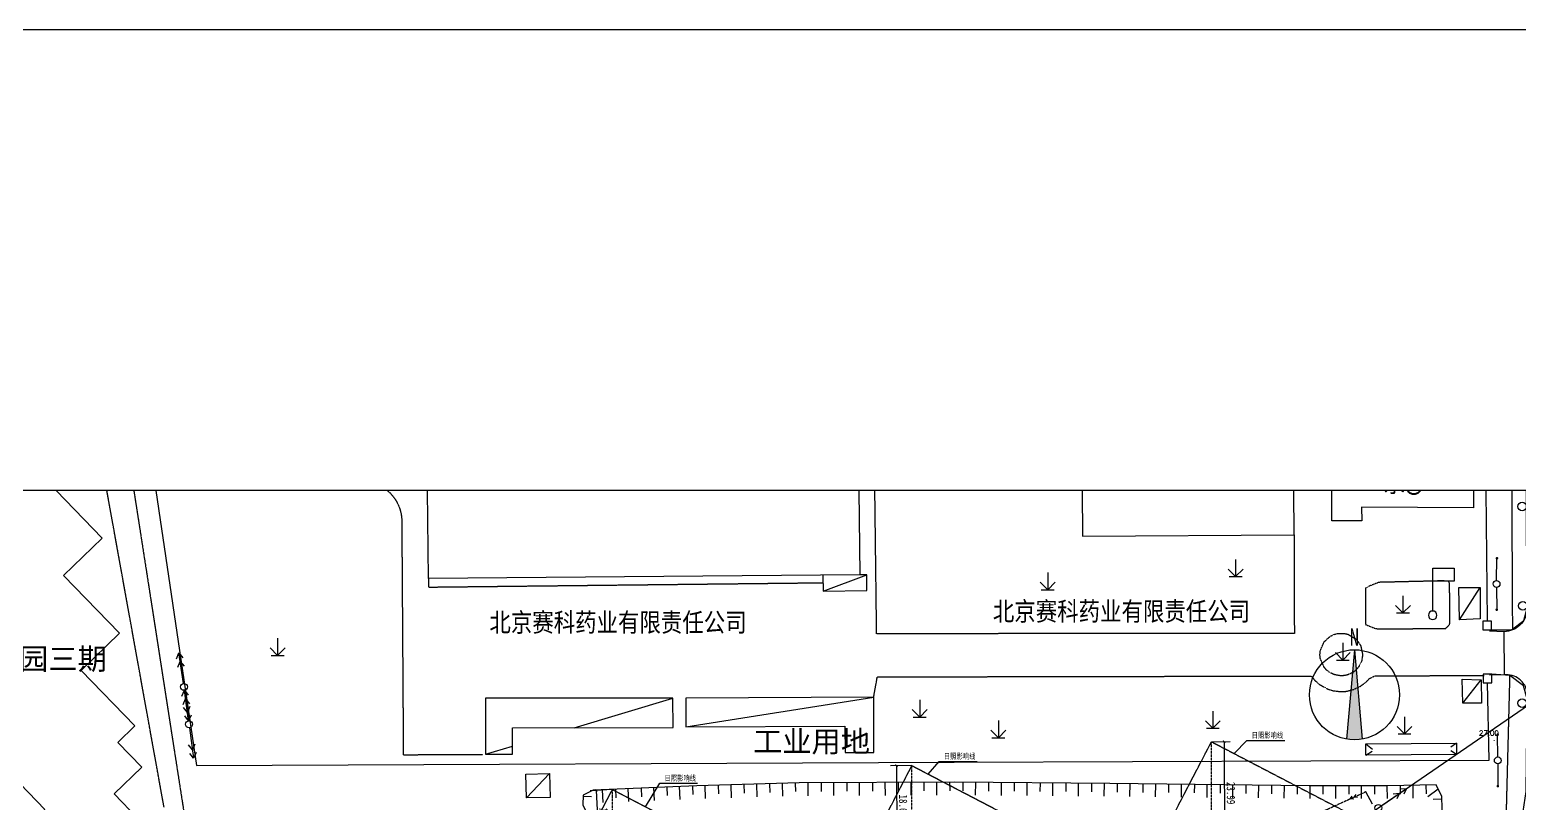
# Model space of a CAD drawing. Extents: x 1977 to 1034874806, y 3985 to 587211952.
# Drawn here: x 516784391 to 517131788, y 293619738 to 293800000 of the extents above; entities that cross this region are included whole.
import ezdxf
from ezdxf.enums import TextEntityAlignment as Align
from ezdxf.xclip import XClip

# ---------------------------------------------------------------- set-up
doc = ezdxf.new("R2010")
doc.units = 0
doc.header["$LTSCALE"] = 10
doc.header["$MEASUREMENT"] = 0
doc.header["$XCLIPFRAME"] = 0
for name, pattern in [('DASH', [0.35, 0.25, -0.1]), ('X-地形图$0$444', [0.3, 0.2, -0.1]), ('X-地形图$0$B1', [3, 2, -1])]:
    doc.linetypes.add(name, pattern=pattern)
for name, color, linetype in [('01-标注_尺寸', 3, 'Continuous'), ('01-标注_符号2', 200, 'Continuous'), ('M-建筑影响线', 9, 'Continuous'), ('M-用地 地形图', 8, 'Continuous'), ('X-地形图$0$GCD', 1, 'Continuous'), ('X-地形图$0$JTSS', 3, 'Continuous'), ('X-地形图$0$电力', 7, 'Continuous')]:
    doc.layers.add(name, color=color, linetype=linetype)
doc.layers.add('X-总平面（删除标注）$0$04-不打印_辅助线', color=165, linetype='Continuous', plot=False)
doc.styles.get("Standard").update_dxf_attribs({"font": 'simhei.ttf', "width": 0.8})
doc.styles.add('X-地形图$0$HZ', font='simplex.shx', dxfattribs={"bigfont": 'hztxt.shx'})
doc.styles.add('台湖总图-0812$0$黑体', font='simhei.ttf')
doc.styles.add('黑体', font='simhei.ttf', dxfattribs={"width": 0.8})
doc.styles.add('黑体_T3', font='simhei.ttf', dxfattribs={"width": 0.8})
doc.linetypes.add('X-地形图$0$B13', pattern='A,4.5,[145,symbolx.shx,S=0.5,R=0,X=0,Y=0.5],4.5,-0.5,[146,symbolx.shx,S=1,R=0,X=0,Y=0],-0.5', length=10)
doc.linetypes.add('X-地形图$0$B14', pattern='A,4.5,[145,symbolx.shx,S=0.5,R=0,X=0,Y=0],4.5,-0.5,[146,symbolx.shx,S=1,R=0,X=0,Y=0],-0.5', length=10)
doc.linetypes.add('X-地形图$0$B31', pattern='A,0,-1e-09,[149,symbolx.shx,S=0.125,R=0,X=0,Y=0],-1.5', length=1.5)
doc.dimstyles.new('_TCH_ARCH&&550', dxfattribs={"dimtxt": 1925, "dimasz": 550, "dimexe": 1375, "dimexo": 0, "dimgap": 550, "dimtad": 1, "dimlfac": 0.001, "dimzin": 0, "dimdsep": 46, "dimtxsty": '黑体_T3', "dimblk": 'ARCHTICK', "dimcen": 0.09, "dimclrt": 7, "dimazin": 2, "dimtfac": 1, "dimtix": 1, "dimtmove": 2, "dimatfit": 3, "dimfxl": 0, "dimtolj": 1, "dimtzin": 0, "dimarcsym": 0})

# ---------------------------------------------------------------- blocks, each defined once
blk = doc.blocks.new('ZBZ')
at = {"ltscale": 0.5}
h = blk.add_hatch(color=6, dxfattribs=at)
h.dxf.hatch_style = 1
h.paths.add_polyline_path([(0, 21000), (-3647, -20681, 0.0874887), (3647, -20681)])
at = {"color": 6, "ltscale": 0.5}
for points in [[(0, 21000), (-3647, -20681)], [(0, 21000), (3647, -20681)]]:
    blk.add_lwpolyline(points, dxfattribs=at)
blk.add_circle((0, 0), 21000, dxfattribs=at)
at = {"color": 6, "ltscale": 0.5, "width": 0.8}
blk.add_text('N', height=8000, dxfattribs=at).set_placement((-2224, 22914))
blk = doc.blocks.new('X-地形图$0$BC114')
for p, q in [((0, 1), (0, -1)), ((0, -1), (-0.87, -0.13)), ((-0.75, -1), (0.75, -1)), ((0.87, -0.13), (0, -1))]:
    blk.add_line(p, q)
blk = doc.blocks.new('X-地形图$0$BC117')
at = {"linetype": 'Continuous'}
blk.add_line((0.4, 0), (4, 0), dxfattribs=at)
for points in [[(2.37, 0.37), (3, 0), (2.37, -0.37)], [(3.37, 0.37), (4, 0), (3.37, -0.37)]]:
    blk.add_lwpolyline(points)
blk.add_circle((0, 0), 0.4, dxfattribs=at)
blk = doc.blocks.new('X-地形图$0$BC119')
at = {"linetype": 'Continuous'}
blk.add_line((0.4, 0), (3, 0), dxfattribs=at)
at = {"linetype": 'Continuous', "const_width": 0.15}
blk.add_lwpolyline([(2.925, 0, 1), (3.075, 0, 1)], format="xyb", close=True, dxfattribs=at)
at = {"linetype": 'Continuous'}
blk.add_circle((0, 0), 0.4, dxfattribs=at)
blk = doc.blocks.new('X-地形图$0$BC040')
for p, q in [((0, 0.49), (0, 5.49)), ((0, 5.49), (2.5, 5.49)), ((2.5, 5.49), (2.5, 3.99)), ((2.5, 3.99), (0, 3.99))]:
    blk.add_line(p, q)
at = {"extrusion": (0, 0, -1)}
blk.add_ellipse((0, 0), major_axis=(0.354, 0.354), ratio=1, dxfattribs=at)
blk = doc.blocks.new('X-地形图$0$BC138')
at = {"linetype": 'Continuous'}
for p, q in [((0.5, 0.5), (-0.5, 0.5)), ((-0.5, 0.5), (-0.5, -0.5)), ((0.5, -0.5), (0.5, 0.5)), ((-0.5, -0.5), (0.5, -0.5))]:
    blk.add_line(p, q, dxfattribs=at)
blk = doc.blocks.new('X-地形图$0$BC200')
at = {"linetype": 'Continuous', "const_width": 0.25, "flags": 128}
blk.add_lwpolyline([(-0.125, 0, 1), (0.125, 0, 1)], format="xyb", close=True, dxfattribs=at)
blk = doc.blocks.new('X-地形图$0$A$C7BFD1BD2')
at = {"layer": 'X-地形图$0$GCD', "linetype": 'Continuous', "xscale": 0.5, "yscale": 0.5, "zscale": 0.5}
blk.add_blockref('X-地形图$0$BC200', (-174.07, -115.65), dxfattribs=at)
at = {"layer": 'X-地形图$0$GCD', "linetype": 'Continuous', "style": 'X-地形图$0$HZ'}
blk.add_text('27.00', height=1.2, dxfattribs=at).set_placement((-177.6, -114.51))
blk = doc.blocks.new('dixingtu')
at = {"linetype": 'Continuous'}
for p, q in [((517098273, 293618192), (517166104, 293664768)), ((516820449, 293646049), (516821437, 293638920)), ((517096008, 293633551), (517097592, 293632299)), ((517096026, 293630935), (517097505, 293631846)), ((517117196, 293631088), (517115828, 293631973)), ((517117176, 293633714), (517115841, 293632789)), ((516932956, 293623491), (516933040, 293621493)), ((516936079, 293620620), (516935953, 293623617)), ((516938950, 293623743), (516939034, 293621745)), ((516942034, 293620843), (516941949, 293623842)), ((516944948, 293623926), (516945004, 293621927)), ((516948031, 293621013), (516947946, 293624011)), ((516950945, 293624096), (516951002, 293622097)), ((516954029, 293621182), (516953944, 293624181)), ((516956943, 293624266), (516956999, 293622267)), ((516960026, 293621352), (516959942, 293624351)), ((516962940, 293624435), (516962997, 293622436)), ((516965954, 293621472), (516965940, 293624472)), ((516968940, 293624486), (516968949, 293622486)), ((516971954, 293621500), (516971940, 293624500)), ((516974940, 293624515), (516974949, 293622515)), ((516977954, 293621529), (516977940, 293624529)), ((516980940, 293624543), (516980949, 293622543)), ((516983954, 293621557), (516983940, 293624557)), ((516986940, 293624572), (516986949, 293622572)), ((516989954, 293621586), (516989940, 293624586)), ((516992940, 293624600), (516992949, 293622600)), ((516995954, 293621614), (516995940, 293624614)), ((516998940, 293624629), (516998949, 293622629)), ((517002027, 293624618), (517002011, 293622618)), ((517005004, 293621595), (517005027, 293624595)), ((517008027, 293624572), (517008011, 293622572)), ((517011004, 293621549), (517011027, 293624549)), ((517014026, 293624526), (517014011, 293622526)), ((517017003, 293621503), (517017026, 293624503)), ((517020026, 293624480), (517020011, 293622480)), ((517023003, 293621457), (517023026, 293624457)), ((517026026, 293624434), (517026011, 293622434)), ((517029003, 293621411), (517029026, 293624411)), ((517032026, 293624388), (517032011, 293622388)), ((517034991, 293621370), (517035026, 293624370)), ((517038026, 293624335), (517038002, 293622335)), ((517040990, 293621300), (517041025, 293624300)), ((517044025, 293624265), (517044002, 293622265)), ((517046990, 293621230), (517047025, 293624230)), ((517050025, 293624195), (517050002, 293622195)), ((517052990, 293621160), (517053025, 293624160)), ((517056024, 293624125), (517056001, 293622125)), ((517058989, 293621090), (517059024, 293624090)), ((517062024, 293624055), (517062001, 293622055)), ((517064989, 293621020), (517065024, 293624020)), ((517068024, 293623985), (517068000, 293621985)), ((517070988, 293620950), (517071023, 293623950)), ((517074023, 293623915), (517074000, 293621915)), ((517076988, 293620880), (517077023, 293623880)), ((517080023, 293623845), (517079999, 293621845)), ((517083023, 293620813), (517083023, 293623813)), ((517086023, 293623813), (517086023, 293621813)), ((517089023, 293620813), (517089023, 293623813)), ((517092023, 293623813), (517092023, 293621813)), ((517095023, 293620813), (517095023, 293623813)), ((517098023, 293623813), (517098023, 293621813)), ((517101070, 293620813), (517101023, 293623813)), ((517104022, 293623861), (517104054, 293621861)), ((517107069, 293620908), (517107022, 293623908)), ((517110022, 293623956), (517110053, 293621956)), ((516918095, 293619865), (516917969, 293622862)), ((516920966, 293622988), (516921050, 293620990)), ((516924090, 293620116), (516923964, 293623114)), ((516926961, 293623240), (516927045, 293621241)), ((516930084, 293620368), (516929958, 293623366)), ((517110479, 293621311), (517112856, 293623109)), ((517113728, 293620696), (517111729, 293620632))]:
    blk.add_line(p, q, dxfattribs=at)
at = {"linetype": 'X-地形图$0$B1', "flags": 128}
for points in [[(516835395, 293794299), (516833951, 293794423), (516833363, 293794389), (516832182, 293794289), (516830422, 293793699), (516828792, 293792905), (516797714, 293762878), (516820424, 293617039), (516820417, 293600000)], [(517130277, 293660348), (517130152, 293684544), (517129685, 293775143)], [(516815700, 293618847), (516793029, 293744308), (516791713, 293745729), (516790447, 293746826), (516788334, 293747580), (516786900, 293747756), (516784367, 293747420), (516780590, 293746086), (516770391, 293736433), (516769673, 293735204), (516769389, 293733950), (516769706, 293732854), (516770331, 293731037)], [(517000000, 293659247), (516981911, 293659240), (516980981, 293735027), (517000000, 293735212)], [(517079304, 293682253), (517079340, 293659290), (517077135, 293659278), (517074477, 293659277), (517000000, 293659247)], [(516877376, 293672105), (516877394, 293670105), (516969409, 293671126)], [(516981224, 293644464), (516982071, 293649181), (517000000, 293649214)], [(517000000, 293649214), (517083292, 293649371), (517084177, 293648310), (517085241, 293647391), (517087142, 293646344), (517088510, 293645931), (517090187, 293645743), (517091399, 293645814), (517093125, 293646223), (517094802, 293647022), (517096060, 293647970), (517096855, 293648796), (517098162, 293649419), (517123646, 293649504)], [(517128677, 293612376), (517129639, 293649526)]]:
    blk.add_lwpolyline(points, dxfattribs=at)
at = {"linetype": 'Continuous', "flags": 128}
for points in [[(517125333, 293660156), (517130018, 293660154), (517132892, 293662302), (517133612, 293665197), (517133512, 293684561), (517133054, 293773509)], [(516810717, 293713484), (516823252, 293628532)], [(516969429, 293669163), (516979607, 293672964)], [(517117875, 293662487), (517122665, 293670024)], [(517000000, 293609596), (517122862, 293610154), (517125286, 293610648), (517127427, 293611571), (517128551, 293612284), (517129220, 293612800), (517131176, 293614885), (517132056, 293616292), (517132733, 293617822), (517133397, 293622462), (517133559, 293635882), (517133658, 293644037), (517132763, 293647081), (517129639, 293649526), (517125400, 293649789)], [(517118638, 293643051), (517122912, 293648519)], [(516937412, 293637514), (516981224, 293644464)], [(516911362, 293637333), (516934408, 293644228)], [(516890657, 293631139), (516896960, 293633025)], [(516900212, 293620953), (516905610, 293626655)], [(517000000, 293624634), (516963880, 293624462), (516939945, 293623785), (516915812, 293622771)], [(517000000, 293615019), (517023785, 293615495), (517047668, 293614953), (517076436, 293614410), (517102491, 293612964), (517112080, 293613506), (517113890, 293615676), (517113709, 293621282), (517112442, 293623994), (517101043, 293623813), (517082769, 293623813), (517036269, 293624356), (517000000, 293624634)], [(516915812, 293622771), (516913437, 293621629), (516913387, 293619379), (516914437, 293617029), (516918815, 293614960)], [(516915429, 293621220), (516913429, 293621265)]]:
    blk.add_lwpolyline(points, dxfattribs=at)
at = {"linetype": 'X-地形图$0$B14', "flags": 128}
blk.add_lwpolyline([(517123457, 293739963), (517124320, 293662150)], dxfattribs=at)
at = {"linetype": 'Continuous', "flags": 128}
for points in [[(516792288, 293672813), (516801280, 293681530), (516788742, 293694463), (516795853, 293701357), (516783331, 293714274), (516793084, 293723729), (516780123, 293737209), (516721503, 293680379), (516734028, 293667459), (516730802, 293664332), (516743328, 293651411), (516740758, 293648920), (516753758, 293635516), (516762819, 293644260), (516787870, 293618301), (516782100, 293612733), (516793698, 293600754), (516809616, 293616156), (516804060, 293621906), (516810492, 293628170), (516804948, 293633908), (516808897, 293637730), (516796359, 293650673), (516805341, 293659349)], [(516877376, 293672105), (516876837, 293731774), (516977315, 293732570), (516977983, 293672950)], [(517078868, 293733852), (517029626, 293733551), (517029944, 293681949), (517079304, 293682253), (517079183, 293701798), (517049175, 293701611), (517049098, 293714129), (517078988, 293714312)], [(517088137, 293699424), (517121175, 293699544), (517121116, 293688619), (517094995, 293688707), (517095057, 293685554), (517088094, 293685551)], [(516979607, 293672964), (516977983, 293672950), (516969391, 293672878), (516969429, 293669163), (516979646, 293669315)], [(517117735, 293670013), (517122665, 293670024), (517122659, 293662706), (517117875, 293662487)], [(517118494, 293648646), (517122912, 293648519), (517123008, 293643028), (517118638, 293643051)], [(516937378, 293644234), (516937412, 293637514), (516974517, 293637698), (516974546, 293631544), (516981291, 293631580), (516981224, 293644464)], [(516934408, 293644228), (516890644, 293644187), (516890657, 293631139), (516896962, 293631145), (516896955, 293637316), (516934417, 293637361)], [(517096008, 293633551), (517117176, 293633714), (517117196, 293631088), (517096026, 293630935)], [(516900212, 293620953), (516900062, 293626506), (516905610, 293626655), (516905760, 293621103)]]:
    blk.add_lwpolyline(points, close=True, dxfattribs=at)
at = {"linetype": 'X-地形图$0$B1', "flags": 128}
blk.add_lwpolyline([(516813711, 293693193), (516864694, 293693568, -0.206916), (516868518, 293691948, -0.1762073), (516871148, 293685949), (516871513, 293631031), (516890037, 293631123)], format="xyb", dxfattribs=at)
for points in [[(517099123, 293660389), (517113627, 293660440), (517114593, 293660443), (517114930, 293660731), (517115532, 293661337), (517115637, 293662029), (517115624, 293663234), (517115577, 293667830), (517115552, 293670242), (517115545, 293670939), (517115361, 293671463), (517114922, 293671501), (517113776, 293671551), (517099067, 293671209), (517097590, 293670629), (517096706, 293670282), (517095931, 293669847), (517095932, 293668923), (517095938, 293661388), (517097384, 293660799), (517098279, 293660434)], [(517094816, 293656448), (517095262, 293654383), (517095078, 293653045), (517094866, 293652442), (517094302, 293651449), (517093435, 293650534), (517093002, 293650218), (517091852, 293649663), (517091165, 293649489), (517090132, 293649413), (517088528, 293649730), (517087445, 293650300), (517086900, 293650738), (517086339, 293651353), (517085392, 293653468), (517085307, 293654302), (517085374, 293655205), (517086297, 293657368), (517087800, 293658702), (517088702, 293659108), (517089391, 293659285), (517090953, 293659321), (517091855, 293659112), (517093736, 293657975), (517093898, 293657811)]]:
    blk.add_lwpolyline(points, close=True, dxfattribs=at)
at = {"linetype": 'X-地形图$0$B13', "flags": 128}
for points in [[(517000000, 293629278), (517124794, 293629805), (517124412, 293647782)], [(516823252, 293628532), (517000000, 293629278)]]:
    blk.add_lwpolyline(points, dxfattribs=at)
at = {"linetype": 'Continuous'}
for centre in [(517132501, 293688870), (517132655, 293665727), (517132451, 293643025)]:
    blk.add_circle(centre, 1000, dxfattribs=at)
at = {"layer": 'X-地形图$0$JTSS', "linetype": 'Continuous', "flags": 128}
for points in [[(517133631, 293665621, -0.113497), (517133261, 293663185, -0.113497), (517131864, 293661156, -0.0892852), (517130219, 293660115, -0.0892852), (517128313, 293659714)], [(517133691, 293644050, 0.1331887), (517133362, 293646620, 0.1331887), (517131778, 293648672, 0.0929953), (517130145, 293649488, 0.0929953), (517128327, 293649656)]]:
    blk.add_lwpolyline(points, format="xyb", dxfattribs=at)
for points in [[(517128313, 293659714), (517124851, 293659848)], [(517128327, 293649656), (517124839, 293649570)]]:
    blk.add_lwpolyline(points, dxfattribs=at)
at = {"layer": 'X-地形图$0$JTSS', "linetype": 'X-地形图$0$B31', "flags": 128}
blk.add_lwpolyline([(517128327, 293649656), (517128313, 293659714)], dxfattribs=at)
at = {"layer": 'X-地形图$0$电力', "color": 1, "linetype": 'X-地形图$0$444', "ltscale": 15, "flags": 128}
blk.add_lwpolyline([(517096040, 293622381), (517010928, 293583582), (516920513, 293582035), (516807062, 293552556), (516649774, 293452964), (516521232, 293372275)], dxfattribs=at)
at = {"layer": 'X-地形图$0$电力', "color": 1}
for points in [[(517093189, 293620644), (517092393, 293620722), (517092858, 293621373)], [(517094106, 293621061), (517093310, 293621139), (517093775, 293621790)]]:
    blk.add_lwpolyline(points, dxfattribs=at)
at = {"layer": 'X-地形图$0$电力', "color": 1, "linetype": 'Continuous'}
blk.add_lwpolyline([(517097561, 293619527), (517096040, 293622381)], dxfattribs=at)
at = {"linetype": 'Continuous'}
for name, p, xscale, yscale, zscale in [('X-地形图$0$A$C7BFD1BD2', (517300000, 293750000), 1000, 1000, 1000), ('X-地形图$0$BC114', (517065636, 293674576), 2000, 2000, 2000), ('X-地形图$0$BC114', (517021821, 293671480), 2000, 2000, 2000), ('X-地形图$0$BC040', (517111607, 293663530), 2000, 2000, 2000), ('X-地形图$0$BC114', (517104677, 293666092), 2000, 2000, 2000), ('X-地形图$0$BC114', (516842204, 293656177), 2000, 2000, 2000), ('X-地形图$0$BC114', (517090641, 293655089), 2000, 2000, 2000), ('X-地形图$0$BC114', (516991970, 293641813), 2000, 2000, 2000), ('X-地形图$0$BC114', (517060325, 293639200), 2000, 2000, 2000), ('X-地形图$0$BC114', (517010314, 293636989), 2000, 2000, 2000), ('X-地形图$0$BC114', (517105025, 293637874), 2000, 2000, 2000)]:
    blk.add_blockref(name, p, dxfattribs=dict(at, xscale=xscale, yscale=yscale, zscale=zscale))
for name, p, xscale, yscale, zscale, rotation in [('X-地形图$0$BC119', (517126500, 293670829), 1999.999999974653, 1999.999999974653, 1999.999999974653, 89.04213378868778), ('X-地形图$0$BC119', (517126500, 293670829), 2000.000000000258, 2000.000000000258, 2000.000000000258, 270.4082136813387), ('X-地形图$0$BC138', (517124326, 293661150), 2000.000000004087, 2000.000000004087, 2000.000000004087, 270.3684625706349), ('X-地形图$0$BC117', (516820339, 293646844), 1999.999999990864, 1999.999999990864, 1999.999999990864, 98.43336419337726), ('X-地形图$0$BC117', (516820339, 293646844), 1999.999999998405, 1999.999999998405, 1999.999999998405, 277.889025012879), ('X-地形图$0$BC138', (517124406, 293648782), 2000.000000004087, 2000.000000004087, 2000.000000004087, 270.3684625706349), ('X-地形图$0$BC117', (516821547, 293638125), 1999.999999998405, 1999.999999998405, 1999.999999998405, 97.88902501287895), ('X-地形图$0$BC117', (516821547, 293638125), 1999.999999992901, 1999.999999992901, 1999.999999992901, 277.5927528288404), ('X-地形图$0$BC119', (517126793, 293629705), 2000.000000000259, 2000.000000000259, 2000.000000000259, 90.40821368133862), ('X-地形图$0$BC119', (517126793, 293629705), 1999.999999991872, 1999.999999991872, 1999.999999991872, 270.1828832479571), ('X-地形图$0$BC117', (517098932, 293618645), 2000.000000031533, 2000.000000031533, 2000.000000031533, 34.46012056042546)]:
    blk.add_blockref(name, p, dxfattribs=dict(at, xscale=xscale, yscale=yscale, zscale=zscale, rotation=rotation))
at = {"linetype": 'Continuous', "style": 'X-地形图$0$HZ'}
blk.add_text('永3', height=5000, dxfattribs=at).set_placement((517104824, 293694515), align=Align.MIDDLE)
for p in [(517009021, 293661784), (516891594, 293659207)]:
    blk.add_text('北京赛科药业有限责任公司', height=5000, dxfattribs=at).set_placement(p)
blk = doc.blocks.new('_ArchTick')
at = {"color": 0, "linetype": 'ByBlock', "const_width": 0.4}
blk.add_lwpolyline([(-0.5, -0.5), (0.5, 0.5)], dxfattribs=at)
blk = doc.blocks.new('*D412')
at = {"layer": '01-标注_尺寸', "color": 0, "lineweight": -2, "transparency": 16777216}
for p, q in [((517060021, 293634062), (517064356, 293634079)), ((517062981, 293634074), (517063075, 293610085)), ((517060114, 293610074), (517064449, 293610091))]:
    blk.add_line(p, q, dxfattribs=at)
at = {"layer": 'Defpoints', "color": 0, "transparency": 16777216}
for p in [(517060021, 293634062), (517060114, 293610074), (517063075, 293610085)]:
    blk.add_point(p, dxfattribs=at)
at = {"layer": '01-标注_尺寸', "color": 0, "lineweight": -2, "transparency": 16777216, "xscale": 550, "yscale": 550, "zscale": 550}
for p, rotation in [((517062981, 293634074), 90.2239558863415), ((517063075, 293610085), 270.2239558863415)]:
    blk.add_blockref('_ArchTick', p, dxfattribs=dict(at, rotation=rotation))
at = {"layer": '01-标注_尺寸', "color": 7, "transparency": 16777216, "insert": (517064540, 293622085), "char_height": 1925, "attachment_point": 5, "rotation": 270.22396, "style": '黑体_T3'}
blk.add_mtext('\\A1;23.99', dxfattribs=at)
blk = doc.blocks.new('*D415')
at = {"layer": '01-标注_尺寸', "color": 0, "lineweight": -2, "transparency": 16777216}
for p, q in [((516990155, 293628494), (516985179, 293628475)), ((516986554, 293628480), (516986627, 293609786)), ((516990228, 293609801), (516985252, 293609781))]:
    blk.add_line(p, q, dxfattribs=at)
at = {"layer": 'Defpoints', "color": 0, "transparency": 16777216}
for p in [(516990155, 293628494), (516986627, 293609786), (516990228, 293609801)]:
    blk.add_point(p, dxfattribs=at)
at = {"layer": '01-标注_尺寸', "color": 0, "lineweight": -2, "transparency": 16777216, "xscale": 550, "yscale": 550, "zscale": 550}
for p, rotation in [((516986554, 293628480), 90.2239558864282), ((516986627, 293609786), 270.2239558864282)]:
    blk.add_blockref('_ArchTick', p, dxfattribs=dict(at, rotation=rotation))
at = {"layer": '01-标注_尺寸', "color": 7, "transparency": 16777216, "insert": (516988103, 293619139), "char_height": 1925, "attachment_point": 5, "rotation": 270.22396, "style": '黑体_T3'}
blk.add_mtext('\\A1;18.69', dxfattribs=at)
blk = doc.blocks.new('*D416')
at = {"layer": '01-标注_尺寸', "color": 0, "lineweight": -2, "transparency": 16777216}
for p, q in [((516920290, 293622924), (516915103, 293622653)), ((516916476, 293622725), (516917178, 293609308)), ((516920991, 293609508), (516915805, 293609237))]:
    blk.add_line(p, q, dxfattribs=at)
at = {"layer": 'Defpoints', "color": 0, "transparency": 16777216}
for p in [(516920290, 293622924), (516917178, 293609308), (516920991, 293609508)]:
    blk.add_point(p, dxfattribs=at)
at = {"layer": '01-标注_尺寸', "color": 0, "lineweight": -2, "transparency": 16777216, "xscale": 550, "yscale": 550, "zscale": 550}
for p, rotation in [((516916476, 293622725), 92.9940845390404), ((516917178, 293609308), 272.9940845390404)]:
    blk.add_blockref('_ArchTick', p, dxfattribs=dict(at, rotation=rotation))
at = {"layer": '01-标注_尺寸', "color": 7, "transparency": 16777216, "insert": (516918338, 293616096), "char_height": 1925, "attachment_point": 5, "rotation": 272.99408, "style": '黑体_T3'}
blk.add_mtext('\\A1;13.43', dxfattribs=at)

msp = doc.modelspace()

# ---------------------------------------------------------------- linework, layer by layer
at = {"layer": '01-标注_符号2'}
for p, q in [((517065324.85, 293631301.096), (517068260.827, 293634364.971)), ((517068260.827, 293634364.971), (517077118.031, 293634364.971)), ((516993967.053, 293626509.836), (516996485.579, 293629473.268)), ((516996485.579, 293629473.268), (517005342.782, 293629473.268)), ((516928031.012, 293618917.023), (516931307.344, 293624373.619)), ((516931307.344, 293624373.619), (516940164.547, 293624373.619))]:
    msp.add_line(p, q, dxfattribs=at)
at = {"layer": '01-标注_符号2', "const_width": 200}
for points in [[(517065255.662, 293631228.894, 1), (517065394.038, 293631373.297, 1)], [(516993902.294, 293626433.638, 1), (516994031.812, 293626586.035, 1)]]:
    msp.add_lwpolyline(points, format="xyb", close=True, dxfattribs=at)
at = {"layer": 'M-建筑影响线', "linetype": 'DASH', "ltscale": 2}
for points in [[(517050000.735, 293614814.551), (517060020.642, 293634062.246), (517106500.048, 293609867.622)], [(517060020.642, 293557732.246), (517060020.642, 293634062.246)], [(516980135.199, 293609246.164), (516990155.295, 293628494.221), (517036634.502, 293604298.218)], [(516990155.295, 293552164.221), (516990155.295, 293628494.221)], [(516910269.751, 293603676.681), (516920289.658, 293622924.375), (516966769.064, 293598729.751)], [(516920289.658, 293546594.375), (516920289.658, 293622924.375)]]:
    msp.add_lwpolyline(points, dxfattribs=at)
at = {"layer": 'X-总平面（删除标注）$0$04-不打印_辅助线'}
for points in [[(516400000.068, 292999999.894), (517400000.068, 292999999.894), (517400000.068, 293799999.894), (516400000.068, 293799999.894)], [(517191244.798, 293692605.751), (516448445.511, 293692599.751), (516448445.511, 293199993.894), (517191244.798, 293199999.894)]]:
    msp.add_lwpolyline(points, close=True, dxfattribs=at)

# ---------------------------------------------------------------- block references
at = {"layer": 'M-用地 地形图'}
ref = msp.add_blockref('dixingtu', (0.068, -0.106), dxfattribs=at)
XClip(ref).set_block_clipping_path([(516546032.4072857499, 293199999.9999999404), (517191244.7300934196, 293692600.7206964493)])
at = {"layer": 'M-用地 地形图', "xscale": 0.5, "yscale": 0.5, "zscale": 0.5}
msp.add_blockref('ZBZ', (517093364.818, 293644998.34), dxfattribs=at)

# ---------------------------------------------------------------- texts
at = {"layer": '01-标注_符号2', "color": 7, "style": '黑体', "width": 0.8}
for p in [(517069374.465, 293634912.123), (516997599.217, 293630020.42), (516932420.982, 293624920.771)]:
    msp.add_text('日照影响线', height=1314.346, dxfattribs=at).set_placement(p)
at = {"layer": 'M-用地 地形图', "color": 7, "ltscale": 10, "style": '台湖总图-0812$0$黑体'}
for s, p in [('光联工业园三期', (516754628.243, 293650863.832)), ('工业用地', (516953088.709, 293631641.048))]:
    msp.add_text(s, height=5000, dxfattribs=at).set_placement(p)

# ---------------------------------------------------------------- dimensions: what is measured, and where the dimension line sits
at = {"layer": '01-标注_尺寸'}
for p1, p2, distance, picture, middle in [((517060020.642, 293634062.246), (517060114.408, 293610073.72), 2960.122, '*D412', (517064540.113, 293622085.466)), ((516990155.295, 293628494.221), (516990228.365, 293609800.551), -3601.579, '*D415', (516988102.766, 293619139.22)), ((516920289.658, 293622924.375), (516920991.4, 293609507.851), -3818.394, '*D416', (516918337.782, 293616095.67))]:
    dim = msp.add_aligned_dim(p1=p1, p2=p2, distance=distance, dimstyle='_TCH_ARCH&&550', dxfattribs=at)
    dim.commit()
    dim.dimension.update_dxf_attribs({"geometry": picture, "text_midpoint": middle})

doc.saveas('drawing.dxf')
